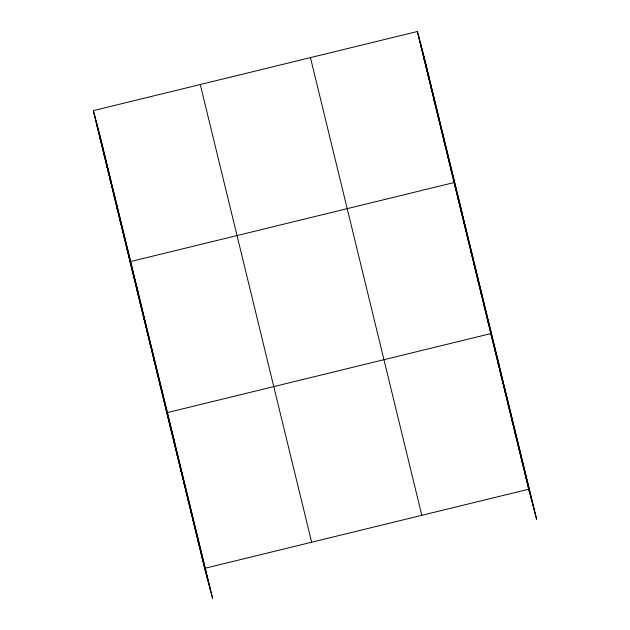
<?xml version="1.0" encoding="UTF-8"?>
<svg xmlns="http://www.w3.org/2000/svg" width="630" height="630" viewBox="0 0 630 630"><rect width="100%" height="100%" fill="white"/><g stroke="black" fill="none" stroke-linecap="round" stroke-linejoin="round"><path stroke-width="0.94" d="M93.334 110.636L101.249 140.797L212.617 598.5L204.711 568.339L93.334 110.636L417.383 31.5L425.289 61.661L536.665 519.364L528.751 489.203L417.383 31.5M204.711 568.339L528.751 489.203M420.722 45.234L421.698 48.959M424.061 58.96L425.037 62.693M427.408 72.694L428.384 76.427M430.747 86.428L431.723 90.153M434.086 100.154L435.062 103.887M437.425 113.888L438.409 117.613M440.772 127.614L441.748 131.347M444.111 141.348L445.087 145.081M447.45 155.082L448.426 158.807M450.789 168.809L451.773 172.541M462.042 212.704L454.135 182.542L130.087 261.678L138.001 291.84M457.474 196.276L458.451 200.001M460.813 210.003L461.79 213.735M464.152 223.737L465.137 227.469M467.499 237.471L468.476 241.195M470.838 251.197L471.815 254.93M474.177 264.931L475.162 268.656M477.524 278.657L478.501 282.39M480.863 292.391L481.84 296.124M484.202 306.125L485.179 309.85M487.541 319.851L488.526 323.584M498.795 363.746L490.888 333.585L166.84 412.721L174.754 442.882M494.329 347.728L495.306 351.461M497.771 361.88L498.747 365.613M501.212 376.023L502.189 379.756M504.654 390.175L505.63 393.907M508.095 404.318L509.079 408.051M511.536 418.47L512.521 422.195M514.986 432.613L515.962 436.346M518.427 446.765L519.403 450.489M521.868 460.908L522.845 464.641M525.31 475.059L526.286 478.784M96.674 124.37L97.658 128.095M100.02 138.096L100.997 141.829M103.359 151.83L104.336 155.563M106.698 165.556L107.683 169.289M110.045 179.29L111.022 183.023M113.384 193.024L114.361 196.749M116.723 206.75L117.7 210.483M120.062 220.484L121.047 224.217M123.409 234.218L124.386 237.943M126.748 247.944L127.725 251.677M133.426 275.412L134.411 279.137M136.773 289.139L137.749 292.871M140.112 302.873L141.088 306.597M143.451 316.599L144.435 320.331M146.798 330.333L147.774 334.065M150.137 344.067L151.113 347.791M153.476 357.793L154.452 361.525M156.815 371.527L157.799 375.26M160.162 385.261L161.138 388.986M163.501 398.987L164.477 402.72M170.281 426.864L171.265 430.597M173.722 441.016L174.707 444.748M177.172 455.159L178.148 458.892M180.613 469.311L181.59 473.035M184.054 483.454L185.031 487.187M187.496 497.606L188.472 501.33M190.937 511.749L191.914 515.482M194.379 525.9L195.355 529.625M197.82 540.044L198.804 543.777M201.261 554.195L202.246 557.92M423.006 52.936L534.374 510.639M420.651 43.95L532.019 501.653M418.359 35.233L529.728 492.936M310.448 57.613L421.816 515.316M200.269 84.522L311.645 542.225M98.957 132.072L210.333 589.774M96.603 123.086L207.971 580.789M94.311 114.369L205.687 572.072"/></g></svg>
